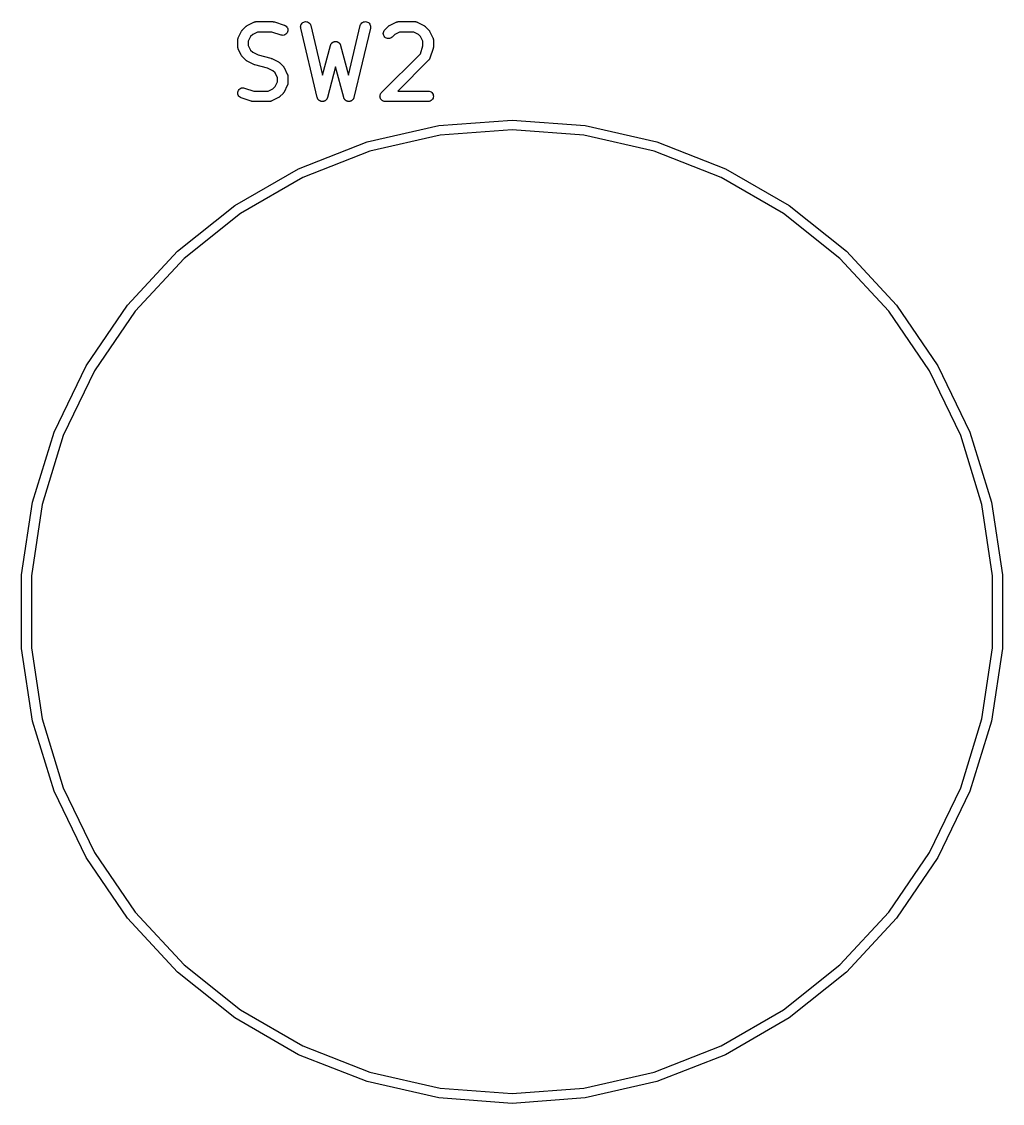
# Model space of a CAD drawing. Extents: x 0.77 to 5.15, y -1.76 to -0.61.
# Drawn here: x 1.372 to 1.928, y -1.529 to -0.915 of the extents above; entities that cross this region are included whole.
import ezdxf

# ---------------------------------------------------------------- set-up
doc = ezdxf.new("R2010")
doc.units = 0
doc.header["$MEASUREMENT"] = 0
doc.layers.add('BLACK', color=7, linetype='CONTINUOUS')

msp = doc.modelspace()

# ---------------------------------------------------------------- linework, layer by layer
at = {"layer": 'BLACK', "linetype": 'CONTINUOUS'}
for p, q in [((1.49729, -0.920102), (1.49917, -0.918227)), ((1.49917, -0.918227), (1.4992, -0.918198)), ((1.4992, -0.918198), (1.49933, -0.918095)), ((1.49933, -0.918095), (1.49945, -0.917981)), ((1.49945, -0.917981), (1.49955, -0.917915)), ((1.49955, -0.917915), (1.49965, -0.917839)), ((1.49965, -0.917839), (1.49979, -0.917762)), ((1.49979, -0.917762), (1.49994, -0.917674)), ((1.49994, -0.917674), (1.50369, -0.915799)), ((1.50369, -0.915799), (1.50372, -0.915781)), ((1.50372, -0.915781), (1.5038, -0.915751)), ((1.5038, -0.915751), (1.50388, -0.91571)), ((1.50388, -0.91571), (1.50407, -0.915652)), ((1.50407, -0.915652), (1.50426, -0.915582)), ((1.50426, -0.915582), (1.50435, -0.915569)), ((1.50435, -0.915569), (1.50443, -0.915544)), ((1.50443, -0.915544), (1.50463, -0.915524)), ((1.50463, -0.915524), (1.50483, -0.915492)), ((1.50483, -0.915492), (1.50492, -0.915496)), ((1.50492, -0.915496), (1.50501, -0.915487)), ((1.50501, -0.915487), (1.51438, -0.915487)), ((1.51438, -0.915487), (1.51442, -0.915488)), ((1.51442, -0.915488), (1.51459, -0.915506)), ((1.51459, -0.915506), (1.51475, -0.915511)), ((1.51475, -0.915511), (1.51487, -0.915538)), ((1.51487, -0.915538), (1.51499, -0.915552)), ((1.51499, -0.915552), (1.51515, -0.915602)), ((1.51515, -0.915602), (1.51531, -0.915639)), ((1.51531, -0.915639), (1.52094, -0.917514)), ((1.52094, -0.917514), (1.52098, -0.917527)), ((1.52098, -0.917527), (1.5215, -0.917769)), ((1.5215, -0.917769), (1.52197, -0.918108)), ((1.52197, -0.918108), (1.52236, -0.918531)), ((1.52236, -0.918531), (1.52266, -0.919022)), ((1.52266, -0.919022), (1.52286, -0.919562)), ((1.52286, -0.919562), (1.52295, -0.920131)), ((1.53018, -0.918512), (1.53022, -0.917937)), ((1.53025, -0.919084), (1.53018, -0.918512)), ((1.53022, -0.917937), (1.53037, -0.917382)), ((1.53025, -0.919124), (1.53025, -0.919084)), ((1.53963, -0.958494), (1.53025, -0.919124)), ((1.53037, -0.917382), (1.53063, -0.916866)), ((1.53063, -0.916866), (1.53098, -0.916411)), ((1.53098, -0.916411), (1.53142, -0.916033)), ((1.53142, -0.916033), (1.53192, -0.915747)), ((1.53192, -0.915747), (1.53246, -0.915563)), ((1.53246, -0.915563), (1.53303, -0.915489)), ((1.53303, -0.915489), (1.53361, -0.915527)), ((1.53361, -0.915527), (1.53417, -0.915676)), ((1.53417, -0.915676), (1.53468, -0.915931)), ((1.53468, -0.915931), (1.53514, -0.916281)), ((1.53514, -0.916281), (1.53552, -0.916713)), ((1.53552, -0.916713), (1.53581, -0.917211)), ((1.53581, -0.917211), (1.536, -0.917756)), ((1.536, -0.917756), (1.54266, -0.945743)), ((1.55734, -0.945743), (1.564, -0.917756)), ((1.56975, -0.919124), (1.56037, -0.958494)), ((1.564, -0.917756), (1.56401, -0.917716)), ((1.56401, -0.917716), (1.56421, -0.917174)), ((1.56421, -0.917174), (1.5645, -0.91668)), ((1.5645, -0.91668), (1.56489, -0.916253)), ((1.56489, -0.916253), (1.56535, -0.915909)), ((1.56535, -0.915909), (1.56587, -0.915662)), ((1.56587, -0.915662), (1.56643, -0.915521)), ((1.56643, -0.915521), (1.56701, -0.91549)), ((1.56701, -0.91549), (1.56758, -0.915573)), ((1.56758, -0.915573), (1.56812, -0.915764)), ((1.56812, -0.915764), (1.56862, -0.916057)), ((1.56862, -0.916057), (1.56905, -0.916441)), ((1.56905, -0.916441), (1.56939, -0.916901)), ((1.56939, -0.916901), (1.56964, -0.91742)), ((1.56964, -0.91742), (1.56979, -0.917978)), ((1.56982, -0.918553), (1.56975, -0.919124)), ((1.56979, -0.917978), (1.56982, -0.918553)), ((1.57791, -0.920102), (1.57978, -0.918227)), ((1.57978, -0.918227), (1.57981, -0.918198)), ((1.57981, -0.918198), (1.57994, -0.918095)), ((1.57994, -0.918095), (1.58006, -0.917981)), ((1.58006, -0.917981), (1.58017, -0.917915)), ((1.58017, -0.917915), (1.58026, -0.917839)), ((1.58026, -0.917839), (1.58041, -0.917762)), ((1.58041, -0.917762), (1.58055, -0.917674)), ((1.58055, -0.917674), (1.5843, -0.915799)), ((1.5843, -0.915799), (1.58434, -0.915781)), ((1.58434, -0.915781), (1.58442, -0.915751)), ((1.58442, -0.915751), (1.5845, -0.91571)), ((1.5845, -0.91571), (1.58469, -0.915652)), ((1.58469, -0.915652), (1.58488, -0.915582)), ((1.58488, -0.915582), (1.58496, -0.915569)), ((1.58496, -0.915569), (1.58505, -0.915544)), ((1.58505, -0.915544), (1.58525, -0.915524)), ((1.58525, -0.915524), (1.58545, -0.915492)), ((1.58545, -0.915492), (1.58553, -0.915496)), ((1.58553, -0.915496), (1.58562, -0.915487)), ((1.58562, -0.915487), (1.59499, -0.915487)), ((1.59499, -0.915487), (1.59504, -0.915488)), ((1.59504, -0.915488), (1.59512, -0.915497)), ((1.59512, -0.915497), (1.59521, -0.915495)), ((1.59521, -0.915495), (1.59541, -0.915529)), ((1.59541, -0.915529), (1.59561, -0.915552)), ((1.59561, -0.915552), (1.59569, -0.915578)), ((1.59569, -0.915578), (1.59578, -0.915593)), ((1.59578, -0.915593), (1.59597, -0.915665)), ((1.59597, -0.915665), (1.59616, -0.915726)), ((1.59616, -0.915726), (1.59623, -0.915768)), ((1.59623, -0.915768), (1.59631, -0.915799)), ((1.59631, -0.915799), (1.60006, -0.917674)), ((1.60006, -0.917674), (1.6001, -0.917693)), ((1.6001, -0.917693), (1.60024, -0.917783)), ((1.60024, -0.917783), (1.60039, -0.917861)), ((1.60039, -0.917861), (1.60048, -0.917939)), ((1.60048, -0.917939), (1.60058, -0.918006)), ((1.60058, -0.918006), (1.6007, -0.918122)), ((1.6007, -0.918122), (1.60083, -0.918227)), ((1.60083, -0.918227), (1.60271, -0.920102)), ((1.49455, -0.925898), (1.49456, -0.925812)), ((1.49455, -0.925939), (1.49455, -0.925898)), ((1.49455, -0.929689), (1.49455, -0.925939)), ((1.49456, -0.925725), (1.4946, -0.925526)), ((1.49456, -0.925812), (1.49456, -0.925725)), ((1.4946, -0.925526), (1.49462, -0.925325)), ((1.49462, -0.925325), (1.49464, -0.925243)), ((1.49464, -0.925243), (1.49466, -0.925157)), ((1.49466, -0.925157), (1.49473, -0.924968)), ((1.49473, -0.924968), (1.49479, -0.924776)), ((1.49479, -0.924776), (1.49483, -0.9247)), ((1.49483, -0.9247), (1.49487, -0.924619)), ((1.49487, -0.924619), (1.49674, -0.920869)), ((1.49674, -0.920869), (1.49676, -0.920832)), ((1.49676, -0.920832), (1.49685, -0.920693)), ((1.49685, -0.920693), (1.49693, -0.920547)), ((1.49693, -0.920547), (1.49701, -0.920452)), ((1.49701, -0.920452), (1.49707, -0.920349)), ((1.49707, -0.920349), (1.49719, -0.92023)), ((1.49719, -0.92023), (1.49729, -0.920102)), ((1.50181, -0.923939), (1.50046, -0.926636)), ((1.50301, -0.922742), (1.50181, -0.923939)), ((1.5057, -0.921393), (1.50301, -0.922742)), ((1.5139, -0.921393), (1.5057, -0.921393)), ((1.51907, -0.923116), (1.5139, -0.921393)), ((1.51963, -0.923244), (1.51907, -0.923116)), ((1.52021, -0.923261), (1.51963, -0.923244)), ((1.52078, -0.923165), (1.52021, -0.923261)), ((1.52132, -0.922961), (1.52078, -0.923165)), ((1.5218, -0.922656), (1.52132, -0.922961)), ((1.52222, -0.922261), (1.5218, -0.922656)), ((1.52256, -0.921793), (1.52222, -0.922261)), ((1.5228, -0.921268), (1.52256, -0.921793)), ((1.52293, -0.920707), (1.5228, -0.921268)), ((1.52295, -0.920131), (1.52293, -0.920707)), ((1.57704, -0.922179), (1.5771, -0.921606)), ((1.5771, -0.922753), (1.57704, -0.922179)), ((1.5771, -0.921606), (1.57727, -0.921055)), ((1.57726, -0.923305), (1.5771, -0.922753)), ((1.57753, -0.923815), (1.57726, -0.923305)), ((1.57727, -0.921055), (1.57754, -0.920547)), ((1.57789, -0.924263), (1.57753, -0.923815)), ((1.57754, -0.920547), (1.57791, -0.920102)), ((1.57834, -0.924632), (1.57789, -0.924263)), ((1.57884, -0.924908), (1.57834, -0.924632)), ((1.57939, -0.92508), (1.57884, -0.924908)), ((1.57997, -0.925142), (1.57939, -0.92508)), ((1.58054, -0.925092), (1.57997, -0.925142)), ((1.58109, -0.924931), (1.58054, -0.925092)), ((1.5816, -0.924666), (1.58109, -0.924931)), ((1.58205, -0.924307), (1.5816, -0.924666)), ((1.58208, -0.924278), (1.58205, -0.924307)), ((1.58362, -0.922742), (1.58208, -0.924278)), ((1.58632, -0.921393), (1.58362, -0.922742)), ((1.5943, -0.921393), (1.58632, -0.921393)), ((1.59699, -0.922742), (1.5943, -0.921393)), ((1.59819, -0.923939), (1.59699, -0.922742)), ((1.59954, -0.926636), (1.59819, -0.923939)), ((1.60271, -0.920102), (1.60274, -0.920131)), ((1.60274, -0.920131), (1.60284, -0.920261)), ((1.60284, -0.920261), (1.60295, -0.920381)), ((1.60295, -0.920381), (1.60302, -0.920486)), ((1.60302, -0.920486), (1.6031, -0.920582)), ((1.6031, -0.920582), (1.60317, -0.920729)), ((1.60317, -0.920729), (1.60326, -0.920869)), ((1.60326, -0.920869), (1.60513, -0.924619)), ((1.60513, -0.924619), (1.60515, -0.924656)), ((1.60515, -0.924656), (1.60518, -0.924737)), ((1.60518, -0.924737), (1.60522, -0.924814)), ((1.60522, -0.924814), (1.60528, -0.925007)), ((1.60528, -0.925007), (1.60535, -0.925197)), ((1.60535, -0.925197), (1.60536, -0.925282)), ((1.60536, -0.925282), (1.60539, -0.925366)), ((1.60539, -0.925366), (1.60541, -0.925567)), ((1.60541, -0.925567), (1.60544, -0.925766)), ((1.60544, -0.925766), (1.60544, -0.925853)), ((1.60544, -0.925853), (1.60545, -0.925939)), ((1.60545, -0.925939), (1.60545, -0.929689)), ((1.49456, -0.929775), (1.49455, -0.929689)), ((1.49456, -0.929862), (1.49456, -0.929775)), ((1.49459, -0.930061), (1.49456, -0.929862)), ((1.49461, -0.930262), (1.49459, -0.930061)), ((1.49464, -0.930346), (1.49461, -0.930262)), ((1.49465, -0.930431), (1.49464, -0.930346)), ((1.49472, -0.93062), (1.49465, -0.930431)), ((1.49478, -0.930814), (1.49472, -0.93062)), ((1.49482, -0.930891), (1.49478, -0.930814)), ((1.49485, -0.930972), (1.49482, -0.930891)), ((1.49487, -0.931009), (1.49485, -0.930972)), ((1.49674, -0.934759), (1.49487, -0.931009)), ((1.50046, -0.926636), (1.50046, -0.928992)), ((1.50046, -0.928992), (1.50181, -0.931689)), ((1.50181, -0.931689), (1.50301, -0.932886)), ((1.54266, -0.945743), (1.54715, -0.928928)), ((1.54715, -0.928928), (1.54716, -0.928888)), ((1.54716, -0.928888), (1.54719, -0.928798)), ((1.54719, -0.928798), (1.54722, -0.928705)), ((1.54722, -0.928705), (1.5473, -0.92853)), ((1.5473, -0.92853), (1.54737, -0.928351)), ((1.54737, -0.928351), (1.54742, -0.92827)), ((1.54742, -0.92827), (1.54746, -0.928183)), ((1.54746, -0.928183), (1.54757, -0.928027)), ((1.54757, -0.928027), (1.54768, -0.927866)), ((1.54768, -0.927866), (1.54774, -0.927796)), ((1.54774, -0.927796), (1.5478, -0.927718)), ((1.5478, -0.927718), (1.54794, -0.927588)), ((1.54794, -0.927588), (1.54808, -0.927449)), ((1.54808, -0.927449), (1.54815, -0.927394)), ((1.54815, -0.927394), (1.54823, -0.927328)), ((1.54823, -0.927328), (1.54839, -0.927229)), ((1.54839, -0.927229), (1.54855, -0.927118)), ((1.54855, -0.927118), (1.54864, -0.927079)), ((1.54864, -0.927079), (1.54872, -0.927029)), ((1.54872, -0.927029), (1.5489, -0.926963)), ((1.5489, -0.926963), (1.54907, -0.926885)), ((1.54907, -0.926885), (1.54917, -0.926864)), ((1.54917, -0.926864), (1.54926, -0.92683)), ((1.54926, -0.92683), (1.54945, -0.926801)), ((1.54945, -0.926801), (1.54964, -0.926758)), ((1.54964, -0.926758), (1.54973, -0.926756)), ((1.54973, -0.926756), (1.54983, -0.926741)), ((1.54983, -0.926741), (1.55002, -0.926749)), ((1.55002, -0.926749), (1.55021, -0.926744)), ((1.55021, -0.926744), (1.55031, -0.92676)), ((1.55031, -0.92676), (1.5504, -0.926764)), ((1.5504, -0.926764), (1.55059, -0.926809)), ((1.55059, -0.926809), (1.55078, -0.926841)), ((1.55078, -0.926841), (1.55087, -0.926876)), ((1.55087, -0.926876), (1.55096, -0.926898)), ((1.55096, -0.926898), (1.55114, -0.926978)), ((1.55114, -0.926978), (1.55132, -0.927047)), ((1.55132, -0.927047), (1.5514, -0.927098)), ((1.5514, -0.927098), (1.55149, -0.927139)), ((1.55149, -0.927139), (1.55164, -0.927251)), ((1.55164, -0.927251), (1.55181, -0.927353)), ((1.55181, -0.927353), (1.55188, -0.92742)), ((1.55188, -0.92742), (1.55196, -0.927476)), ((1.55196, -0.927476), (1.55209, -0.927617)), ((1.55209, -0.927617), (1.55223, -0.927749)), ((1.55223, -0.927749), (1.55228, -0.927827)), ((1.55228, -0.927827), (1.55235, -0.927898)), ((1.55235, -0.927898), (1.55245, -0.928062)), ((1.55245, -0.928062), (1.55256, -0.928218)), ((1.55256, -0.928218), (1.5526, -0.928306)), ((1.5526, -0.928306), (1.55265, -0.928388)), ((1.55265, -0.928388), (1.55272, -0.928568)), ((1.55272, -0.928568), (1.5528, -0.928744)), ((1.5528, -0.928744), (1.55282, -0.928837)), ((1.55282, -0.928837), (1.55285, -0.928928)), ((1.55285, -0.928928), (1.55734, -0.945743)), ((1.59804, -0.933718), (1.59954, -0.92921)), ((1.59954, -0.92921), (1.59954, -0.926636)), ((1.60529, -0.930623), (1.60342, -0.936247)), ((1.60533, -0.930461), (1.60529, -0.930623)), ((1.60538, -0.930303), (1.60533, -0.930461)), ((1.6054, -0.930181), (1.60538, -0.930303)), ((1.60542, -0.930061), (1.6054, -0.930181)), ((1.60543, -0.929895), (1.60542, -0.930061)), ((1.60545, -0.92973), (1.60543, -0.929895)), ((1.60545, -0.929689), (1.60545, -0.92973)), ((1.49683, -0.934899), (1.49674, -0.934759)), ((1.4969, -0.935046), (1.49683, -0.934899)), ((1.49698, -0.935142), (1.4969, -0.935046)), ((1.49705, -0.935247), (1.49698, -0.935142)), ((1.49716, -0.935367), (1.49705, -0.935247)), ((1.49726, -0.935497), (1.49716, -0.935367)), ((1.49729, -0.935526), (1.49726, -0.935497)), ((1.49917, -0.937401), (1.49729, -0.935526)), ((1.4993, -0.937506), (1.49917, -0.937401)), ((1.49942, -0.937622), (1.4993, -0.937506)), ((1.49952, -0.937689), (1.49942, -0.937622)), ((1.49961, -0.937767), (1.49952, -0.937689)), ((1.49976, -0.937845), (1.49961, -0.937767)), ((1.4999, -0.937935), (1.49976, -0.937845)), ((1.49994, -0.937954), (1.4999, -0.937935)), ((1.50369, -0.939829), (1.49994, -0.937954)), ((1.50301, -0.932886), (1.50604, -0.934402)), ((1.50604, -0.934402), (1.51322, -0.936198)), ((1.51322, -0.936198), (1.51326, -0.936208)), ((1.51326, -0.936208), (1.51327, -0.936213)), ((1.51327, -0.936213), (1.51329, -0.936215)), ((1.51329, -0.936215), (1.51354, -0.936314)), ((1.51354, -0.936314), (1.5138, -0.936409)), ((1.5138, -0.936409), (1.51381, -0.936417)), ((1.51381, -0.936417), (1.51383, -0.936422)), ((1.51383, -0.936422), (1.51757, -0.938296)), ((1.57603, -0.955722), (1.59804, -0.933718)), ((1.60271, -0.937401), (1.58525, -0.954857)), ((1.60276, -0.937334), (1.60271, -0.937401)), ((1.60283, -0.937275), (1.60276, -0.937334)), ((1.60294, -0.937112), (1.60283, -0.937275)), ((1.60307, -0.936956), (1.60294, -0.937112)), ((1.60311, -0.936879), (1.60307, -0.936956)), ((1.60316, -0.936809), (1.60311, -0.936879)), ((1.60325, -0.936626), (1.60316, -0.936809)), ((1.60334, -0.936448), (1.60325, -0.936626)), ((1.60337, -0.936365), (1.60334, -0.936448)), ((1.60341, -0.936286), (1.60337, -0.936365)), ((1.60342, -0.936247), (1.60341, -0.936286)), ((1.5037, -0.939834), (1.50369, -0.939829)), ((1.50371, -0.939841), (1.5037, -0.939834)), ((1.50397, -0.939936), (1.50371, -0.939841)), ((1.50422, -0.940035), (1.50397, -0.939936)), ((1.50424, -0.940037), (1.50422, -0.940035)), ((1.50425, -0.940042), (1.50424, -0.940037)), ((1.50429, -0.940052), (1.50425, -0.940042)), ((1.51147, -0.941849), (1.50429, -0.940052)), ((1.51451, -0.943364), (1.51147, -0.941849)), ((1.5157, -0.944561), (1.51451, -0.943364)), ((1.51757, -0.938296), (1.51761, -0.938315)), ((1.51761, -0.938315), (1.51775, -0.938405)), ((1.51775, -0.938405), (1.5179, -0.938484)), ((1.5179, -0.938484), (1.51799, -0.938562)), ((1.51799, -0.938562), (1.51809, -0.938629)), ((1.51809, -0.938629), (1.51821, -0.938744)), ((1.51821, -0.938744), (1.51834, -0.938849)), ((1.51834, -0.938849), (1.52022, -0.940724)), ((1.52022, -0.940724), (1.52025, -0.940754)), ((1.52025, -0.940754), (1.52035, -0.940883)), ((1.52035, -0.940883), (1.52046, -0.941004)), ((1.52046, -0.941004), (1.52053, -0.941108)), ((1.52053, -0.941108), (1.52061, -0.941204)), ((1.52061, -0.941204), (1.52068, -0.941351)), ((1.52068, -0.941351), (1.52077, -0.941492)), ((1.52077, -0.941492), (1.52264, -0.945241)), ((1.55, -0.941149), (1.54535, -0.958571)), ((1.55465, -0.958571), (1.55, -0.941149)), ((1.51705, -0.947259), (1.5157, -0.944561)), ((1.5157, -0.952312), (1.51705, -0.949614)), ((1.51705, -0.949614), (1.51705, -0.947259)), ((1.52264, -0.945241), (1.52266, -0.945278)), ((1.52266, -0.945278), (1.52269, -0.94536)), ((1.52269, -0.94536), (1.52273, -0.945436)), ((1.52273, -0.945436), (1.52279, -0.94563)), ((1.52279, -0.94563), (1.52286, -0.945819)), ((1.52286, -0.945819), (1.52288, -0.945905)), ((1.52288, -0.945905), (1.5229, -0.945988)), ((1.5229, -0.945988), (1.52292, -0.946189)), ((1.52295, -0.950526), (1.52291, -0.950725)), ((1.52292, -0.946189), (1.52295, -0.946388)), ((1.52295, -0.946388), (1.52295, -0.946475)), ((1.52295, -0.946475), (1.52296, -0.946562)), ((1.52296, -0.950352), (1.52295, -0.950439)), ((1.52295, -0.950439), (1.52295, -0.950526)), ((1.52296, -0.946562), (1.52296, -0.950311)), ((1.52296, -0.950311), (1.52296, -0.950352)), ((1.49456, -0.956119), (1.49458, -0.955543)), ((1.49465, -0.956688), (1.49456, -0.956119)), ((1.49458, -0.955543), (1.49471, -0.954982)), ((1.49471, -0.954982), (1.49495, -0.954458)), ((1.49495, -0.954458), (1.49529, -0.953989)), ((1.49529, -0.953989), (1.49571, -0.953595)), ((1.49571, -0.953595), (1.4962, -0.95329)), ((1.4962, -0.95329), (1.49673, -0.953086)), ((1.49673, -0.953086), (1.4973, -0.95299)), ((1.4973, -0.95299), (1.49788, -0.953006)), ((1.49788, -0.953006), (1.49844, -0.953134)), ((1.49844, -0.953134), (1.50361, -0.954857)), ((1.50361, -0.954857), (1.51181, -0.954857)), ((1.51181, -0.954857), (1.51451, -0.953509)), ((1.51451, -0.953509), (1.5157, -0.952312)), ((1.52022, -0.956149), (1.51834, -0.958023)), ((1.52032, -0.95602), (1.52022, -0.956149)), ((1.52044, -0.955901), (1.52032, -0.95602)), ((1.5205, -0.955798), (1.52044, -0.955901)), ((1.52058, -0.955703), (1.5205, -0.955798)), ((1.52066, -0.955557), (1.52058, -0.955703)), ((1.52075, -0.955418), (1.52066, -0.955557)), ((1.52077, -0.955381), (1.52075, -0.955418)), ((1.52264, -0.951632), (1.52077, -0.955381)), ((1.52268, -0.951551), (1.52264, -0.951632)), ((1.52272, -0.951474), (1.52268, -0.951551)), ((1.52278, -0.951282), (1.52272, -0.951474)), ((1.52285, -0.951094), (1.52278, -0.951282)), ((1.52287, -0.951008), (1.52285, -0.951094)), ((1.52289, -0.950925), (1.52287, -0.951008)), ((1.52291, -0.950725), (1.52289, -0.950925)), ((1.5754, -0.956666), (1.57553, -0.956416)), ((1.5754, -0.956671), (1.5754, -0.956666)), ((1.5754, -0.956676), (1.5754, -0.956671)), ((1.57553, -0.956416), (1.57567, -0.956168)), ((1.57567, -0.956159), (1.57586, -0.955939)), ((1.57567, -0.956164), (1.57567, -0.956159)), ((1.57567, -0.956168), (1.57567, -0.956164)), ((1.57586, -0.955939), (1.57603, -0.955722)), ((1.58525, -0.954857), (1.60249, -0.954857)), ((1.60249, -0.954857), (1.60253, -0.954858)), ((1.60253, -0.954858), (1.60311, -0.954922)), ((1.60311, -0.954922), (1.60366, -0.955096)), ((1.60366, -0.955096), (1.60416, -0.955374)), ((1.60416, -0.955374), (1.6046, -0.955744)), ((1.6046, -0.955744), (1.60496, -0.956193)), ((1.60496, -0.956193), (1.60523, -0.956704)), ((1.49485, -0.957228), (1.49465, -0.956688)), ((1.49515, -0.957719), (1.49485, -0.957228)), ((1.49554, -0.958142), (1.49515, -0.957719)), ((1.49601, -0.958481), (1.49554, -0.958142)), ((1.49653, -0.958723), (1.49601, -0.958481)), ((1.49657, -0.958737), (1.49653, -0.958723)), ((1.5022, -0.960611), (1.49657, -0.958737)), ((1.50236, -0.960648), (1.5022, -0.960611)), ((1.50252, -0.960698), (1.50236, -0.960648)), ((1.50264, -0.960712), (1.50252, -0.960698)), ((1.50276, -0.960739), (1.50264, -0.960712)), ((1.50292, -0.960744), (1.50276, -0.960739)), ((1.50309, -0.960763), (1.50292, -0.960744)), ((1.50313, -0.960763), (1.50309, -0.960763)), ((1.5125, -0.960763), (1.50313, -0.960763)), ((1.51259, -0.960755), (1.5125, -0.960763)), ((1.51268, -0.960758), (1.51259, -0.960755)), ((1.51288, -0.960726), (1.51268, -0.960758)), ((1.51308, -0.960707), (1.51288, -0.960726)), ((1.51316, -0.960682), (1.51308, -0.960707)), ((1.51325, -0.960668), (1.51316, -0.960682)), ((1.51344, -0.960599), (1.51325, -0.960668)), ((1.51363, -0.96054), (1.51344, -0.960599)), ((1.51371, -0.960499), (1.51363, -0.96054)), ((1.51379, -0.960469), (1.51371, -0.960499)), ((1.51383, -0.960451), (1.51379, -0.960469)), ((1.51757, -0.958576), (1.51383, -0.960451)), ((1.51772, -0.958488), (1.51757, -0.958576)), ((1.51786, -0.958412), (1.51772, -0.958488)), ((1.51796, -0.958335), (1.51786, -0.958412)), ((1.51806, -0.95827), (1.51796, -0.958335)), ((1.51818, -0.958156), (1.51806, -0.95827)), ((1.51831, -0.958052), (1.51818, -0.958156)), ((1.51834, -0.958023), (1.51831, -0.958052)), ((1.53967, -0.958623), (1.53963, -0.958494)), ((1.5397, -0.958755), (1.53967, -0.958623)), ((1.53977, -0.958895), (1.5397, -0.958755)), ((1.53982, -0.959039), (1.53977, -0.958895)), ((1.53988, -0.959157), (1.53982, -0.959039)), ((1.53994, -0.959281), (1.53988, -0.959157)), ((1.54003, -0.959405), (1.53994, -0.959281)), ((1.54011, -0.959537), (1.54003, -0.959405)), ((1.5402, -0.959639), (1.54011, -0.959537)), ((1.54027, -0.95975), (1.5402, -0.959639)), ((1.54039, -0.959855), (1.54027, -0.95975)), ((1.54049, -0.959969), (1.54039, -0.959855)), ((1.54059, -0.960052), (1.54049, -0.959969)), ((1.54069, -0.960146), (1.54059, -0.960052)), ((1.54082, -0.960227), (1.54069, -0.960146)), ((1.54094, -0.96032), (1.54082, -0.960227)), ((1.54107, -0.96038), (1.54094, -0.96032)), ((1.54118, -0.960452), (1.54107, -0.96038)), ((1.54132, -0.960507), (1.54118, -0.960452)), ((1.54146, -0.960574), (1.54132, -0.960507)), ((1.54159, -0.960609), (1.54146, -0.960574)), ((1.54172, -0.960658), (1.54159, -0.960609)), ((1.54187, -0.960684), (1.54172, -0.960658)), ((1.54202, -0.960723), (1.54187, -0.960684)), ((1.54215, -0.960732), (1.54202, -0.960723)), ((1.54229, -0.960755), (1.54215, -0.960732)), ((1.54244, -0.960751), (1.54229, -0.960755)), ((1.54259, -0.960762), (1.54244, -0.960751)), ((1.54273, -0.960744), (1.54259, -0.960762)), ((1.54286, -0.960741), (1.54273, -0.960744)), ((1.54301, -0.960707), (1.54286, -0.960741)), ((1.54316, -0.960687), (1.54301, -0.960707)), ((1.54329, -0.960644), (1.54316, -0.960687)), ((1.54343, -0.960614), (1.54329, -0.960644)), ((1.54357, -0.960552), (1.54343, -0.960614)), ((1.54371, -0.960504), (1.54357, -0.960552)), ((1.54383, -0.960436), (1.54371, -0.960504)), ((1.54395, -0.960381), (1.54383, -0.960436)), ((1.54408, -0.960293), (1.54395, -0.960381)), ((1.54421, -0.960217), (1.54408, -0.960293)), ((1.54431, -0.960128), (1.54421, -0.960217)), ((1.54443, -0.96005), (1.54431, -0.960128)), ((1.54453, -0.959939), (1.54443, -0.96005)), ((1.54465, -0.959839), (1.54453, -0.959939)), ((1.54473, -0.959732), (1.54465, -0.959839)), ((1.54482, -0.959633), (1.54473, -0.959732)), ((1.54491, -0.959505), (1.54482, -0.959633)), ((1.545, -0.959384), (1.54491, -0.959505)), ((1.54506, -0.959262), (1.545, -0.959384)), ((1.54513, -0.959148), (1.54506, -0.959262)), ((1.54519, -0.959006), (1.54513, -0.959148)), ((1.54526, -0.958869), (1.54519, -0.959006)), ((1.54529, -0.958737), (1.54526, -0.958869)), ((1.54534, -0.958611), (1.54529, -0.958737)), ((1.54535, -0.958571), (1.54534, -0.958611)), ((1.55469, -0.958699), (1.55465, -0.958571)), ((1.55473, -0.95883), (1.55469, -0.958699)), ((1.55479, -0.958967), (1.55473, -0.95883)), ((1.55485, -0.959111), (1.55479, -0.958967)), ((1.55492, -0.959227), (1.55485, -0.959111)), ((1.55498, -0.959349), (1.55492, -0.959227)), ((1.55507, -0.959471), (1.55498, -0.959349)), ((1.55515, -0.959601), (1.55507, -0.959471)), ((1.55524, -0.959701), (1.55515, -0.959601)), ((1.55533, -0.959809), (1.55524, -0.959701)), ((1.55544, -0.959911), (1.55533, -0.959809)), ((1.55554, -0.960023), (1.55544, -0.959911)), ((1.55565, -0.960103), (1.55554, -0.960023)), ((1.55576, -0.960193), (1.55565, -0.960103)), ((1.55589, -0.960271), (1.55576, -0.960193)), ((1.55601, -0.96036), (1.55589, -0.960271)), ((1.55613, -0.960417), (1.55601, -0.96036)), ((1.55625, -0.960486), (1.55613, -0.960417)), ((1.5564, -0.960537), (1.55625, -0.960486)), ((1.55653, -0.960601), (1.5564, -0.960537)), ((1.55667, -0.960633), (1.55653, -0.960601)), ((1.5568, -0.960678), (1.55667, -0.960633)), ((1.55695, -0.9607), (1.5568, -0.960678)), ((1.55709, -0.960735), (1.55695, -0.9607)), ((1.55723, -0.960741), (1.55709, -0.960735)), ((1.55737, -0.96076), (1.55723, -0.960741)), ((1.55752, -0.960752), (1.55737, -0.96076)), ((1.55767, -0.960758), (1.55752, -0.960752)), ((1.55781, -0.960737), (1.55767, -0.960758)), ((1.55794, -0.96073), (1.55781, -0.960737)), ((1.55809, -0.960692), (1.55794, -0.96073)), ((1.55824, -0.960669), (1.55809, -0.960692)), ((1.55837, -0.960622), (1.55824, -0.960669)), ((1.5585, -0.960588), (1.55837, -0.960622)), ((1.55864, -0.960523), (1.5585, -0.960588)), ((1.55878, -0.96047), (1.55864, -0.960523)), ((1.5589, -0.960399), (1.55878, -0.96047)), ((1.55902, -0.960341), (1.5589, -0.960399)), ((1.55914, -0.96025), (1.55902, -0.960341)), ((1.55927, -0.960171), (1.55914, -0.96025)), ((1.55937, -0.960079), (1.55927, -0.960171)), ((1.55948, -0.959997), (1.55937, -0.960079)), ((1.55959, -0.959884), (1.55948, -0.959997)), ((1.5597, -0.959781), (1.55959, -0.959884)), ((1.55978, -0.959671), (1.5597, -0.959781)), ((1.55987, -0.95957), (1.55978, -0.959671)), ((1.55995, -0.95944), (1.55987, -0.95957)), ((1.56004, -0.959316), (1.55995, -0.95944)), ((1.5601, -0.959193), (1.56004, -0.959316)), ((1.56017, -0.959076), (1.5601, -0.959193)), ((1.56022, -0.958933), (1.56017, -0.959076)), ((1.56028, -0.958794), (1.56022, -0.958933)), ((1.56032, -0.958662), (1.56028, -0.958794)), ((1.56036, -0.958534), (1.56032, -0.958662)), ((1.56037, -0.958494), (1.56036, -0.958534)), ((1.57517, -0.95779), (1.5752, -0.957511)), ((1.57517, -0.957795), (1.57517, -0.95779)), ((1.57517, -0.9578), (1.57517, -0.957795)), ((1.5752, -0.958082), (1.57517, -0.9578)), ((1.5752, -0.957511), (1.57523, -0.957227)), ((1.57522, -0.958364), (1.5752, -0.958082)), ((1.57522, -0.958369), (1.57522, -0.958364)), ((1.57522, -0.958374), (1.57522, -0.958369)), ((1.5753, -0.958645), (1.57522, -0.958374)), ((1.57523, -0.957216), (1.57531, -0.956945)), ((1.57523, -0.957222), (1.57523, -0.957216)), ((1.57523, -0.957227), (1.57523, -0.957222)), ((1.57538, -0.958916), (1.5753, -0.958645)), ((1.57531, -0.956945), (1.5754, -0.956676)), ((1.57539, -0.958921), (1.57538, -0.958916)), ((1.57539, -0.958926), (1.57539, -0.958921)), ((1.57552, -0.959183), (1.57539, -0.958926)), ((1.57565, -0.959427), (1.57552, -0.959183)), ((1.57565, -0.959431), (1.57565, -0.959427)), ((1.57566, -0.959436), (1.57565, -0.959431)), ((1.57584, -0.959658), (1.57566, -0.959436)), ((1.57601, -0.959876), (1.57584, -0.959658)), ((1.57602, -0.95988), (1.57601, -0.959876)), ((1.57602, -0.959884), (1.57602, -0.95988)), ((1.57623, -0.960063), (1.57602, -0.959884)), ((1.57645, -0.960247), (1.57623, -0.960063)), ((1.57646, -0.960249), (1.57645, -0.960247)), ((1.57646, -0.960252), (1.57646, -0.960249)), ((1.57671, -0.960389), (1.57646, -0.960252)), ((1.57696, -0.960524), (1.57671, -0.960389)), ((1.57696, -0.960526), (1.57696, -0.960524)), ((1.57697, -0.960528), (1.57696, -0.960526)), ((1.57724, -0.960613), (1.57697, -0.960528)), ((1.57751, -0.960698), (1.57724, -0.960613)), ((1.57751, -0.960699), (1.57751, -0.960698)), ((1.57752, -0.960701), (1.57751, -0.960699)), ((1.5778, -0.960731), (1.57752, -0.960701)), ((1.57808, -0.960763), (1.5778, -0.960731)), ((1.57809, -0.960763), (1.57808, -0.960763)), ((1.57812, -0.960763), (1.57809, -0.960763)), ((1.57809, -0.960763), (1.57809, -0.960763)), ((1.57809, -0.960763), (1.57809, -0.960763)), ((1.60249, -0.960763), (1.57812, -0.960763)), ((1.60307, -0.960707), (1.60249, -0.960763)), ((1.60362, -0.96054), (1.60307, -0.960707)), ((1.60413, -0.96027), (1.60362, -0.96054)), ((1.60457, -0.959905), (1.60413, -0.96027)), ((1.60494, -0.959461), (1.60457, -0.959905)), ((1.60522, -0.958954), (1.60494, -0.959461)), ((1.60539, -0.958404), (1.60522, -0.958954)), ((1.60523, -0.956704), (1.60539, -0.957257)), ((1.60539, -0.957257), (1.60545, -0.957831)), ((1.60545, -0.957831), (1.60539, -0.958404)), ((1.56784, -0.983644), (1.60846, -0.974373)), ((1.60846, -0.974373), (1.65, -0.97126)), ((1.65, -0.97126), (1.69154, -0.974373)), ((1.69154, -0.974373), (1.73216, -0.983644)), ((1.60928, -0.979823), (1.56946, -0.98891)), ((1.65, -0.976772), (1.60928, -0.979823)), ((1.69072, -0.979823), (1.65, -0.976772)), ((1.73054, -0.98891), (1.69072, -0.979823)), ((1.52906, -0.998864), (1.56784, -0.983644)), ((1.73216, -0.983644), (1.77094, -0.998864)), ((1.56946, -0.98891), (1.53145, -1.00383)), ((1.76855, -1.00383), (1.73054, -0.98891)), ((1.49298, -1.01969), (1.52906, -0.998864)), ((1.77094, -0.998864), (1.80702, -1.01969)), ((1.53145, -1.00383), (1.49608, -1.02425)), ((1.80391, -1.02425), (1.76855, -1.00383)), ((1.46041, -1.04567), (1.49298, -1.01969)), ((1.80702, -1.01969), (1.83959, -1.04567)), ((1.49608, -1.02425), (1.46416, -1.04971)), ((1.83584, -1.04971), (1.80391, -1.02425)), ((1.43207, -1.07621), (1.46041, -1.04567)), ((1.83959, -1.04567), (1.86793, -1.07621)), ((1.46416, -1.04971), (1.43638, -1.07964)), ((1.86362, -1.07964), (1.83584, -1.04971)), ((1.4086, -1.11063), (1.43207, -1.07621)), ((1.86793, -1.07621), (1.8914, -1.11063)), ((1.43638, -1.07964), (1.41338, -1.11339)), ((1.88662, -1.11339), (1.86362, -1.07964)), ((1.39053, -1.14816), (1.4086, -1.11063)), ((1.41338, -1.11339), (1.39566, -1.15018)), ((1.90434, -1.15018), (1.88662, -1.11339)), ((1.8914, -1.11063), (1.90947, -1.14816)), ((1.37825, -1.18797), (1.39053, -1.14816)), ((1.39566, -1.15018), (1.38362, -1.1892)), ((1.91638, -1.1892), (1.90434, -1.15018)), ((1.90947, -1.14816), (1.92175, -1.18797)), ((1.37204, -1.22917), (1.37825, -1.18797)), ((1.38362, -1.1892), (1.37754, -1.22958)), ((1.92246, -1.22958), (1.91638, -1.1892)), ((1.92175, -1.18797), (1.92796, -1.22917)), ((1.37204, -1.27083), (1.37204, -1.22917)), ((1.37754, -1.22958), (1.37754, -1.27042)), ((1.92246, -1.27042), (1.92246, -1.22958)), ((1.92796, -1.22917), (1.92796, -1.27083)), ((1.37825, -1.31203), (1.37204, -1.27083)), ((1.37754, -1.27042), (1.38362, -1.3108)), ((1.91638, -1.3108), (1.92246, -1.27042)), ((1.92796, -1.27083), (1.92175, -1.31203)), ((1.39053, -1.35184), (1.37825, -1.31203)), ((1.38362, -1.3108), (1.39566, -1.34982)), ((1.90434, -1.34982), (1.91638, -1.3108)), ((1.92175, -1.31203), (1.90947, -1.35184)), ((1.4086, -1.38937), (1.39053, -1.35184)), ((1.39566, -1.34982), (1.41338, -1.38661)), ((1.88662, -1.38661), (1.90434, -1.34982)), ((1.90947, -1.35184), (1.8914, -1.38937)), ((1.43207, -1.42379), (1.4086, -1.38937)), ((1.41338, -1.38661), (1.43638, -1.42036)), ((1.86362, -1.42036), (1.88662, -1.38661)), ((1.8914, -1.38937), (1.86793, -1.42379)), ((1.43638, -1.42036), (1.46416, -1.45029)), ((1.83584, -1.45029), (1.86362, -1.42036)), ((1.46041, -1.45433), (1.43207, -1.42379)), ((1.86793, -1.42379), (1.83959, -1.45433)), ((1.46416, -1.45029), (1.49608, -1.47575)), ((1.80391, -1.47575), (1.83584, -1.45029)), ((1.49298, -1.48031), (1.46041, -1.45433)), ((1.83959, -1.45433), (1.80702, -1.48031)), ((1.49608, -1.47575), (1.53145, -1.49617)), ((1.76855, -1.49617), (1.80391, -1.47575)), ((1.52906, -1.50114), (1.49298, -1.48031)), ((1.80702, -1.48031), (1.77094, -1.50114)), ((1.53145, -1.49617), (1.56946, -1.51109)), ((1.73054, -1.51109), (1.76855, -1.49617)), ((1.56784, -1.51636), (1.52906, -1.50114)), ((1.77094, -1.50114), (1.73216, -1.51636)), ((1.56946, -1.51109), (1.60928, -1.52018)), ((1.69072, -1.52018), (1.73054, -1.51109)), ((1.60846, -1.52563), (1.56784, -1.51636)), ((1.60928, -1.52018), (1.65, -1.52323)), ((1.65, -1.52323), (1.69072, -1.52018)), ((1.73216, -1.51636), (1.69154, -1.52563)), ((1.65, -1.52874), (1.60846, -1.52563)), ((1.69154, -1.52563), (1.65, -1.52874))]:
    msp.add_line(p, q, dxfattribs=at)

doc.saveas('drawing.dxf')
